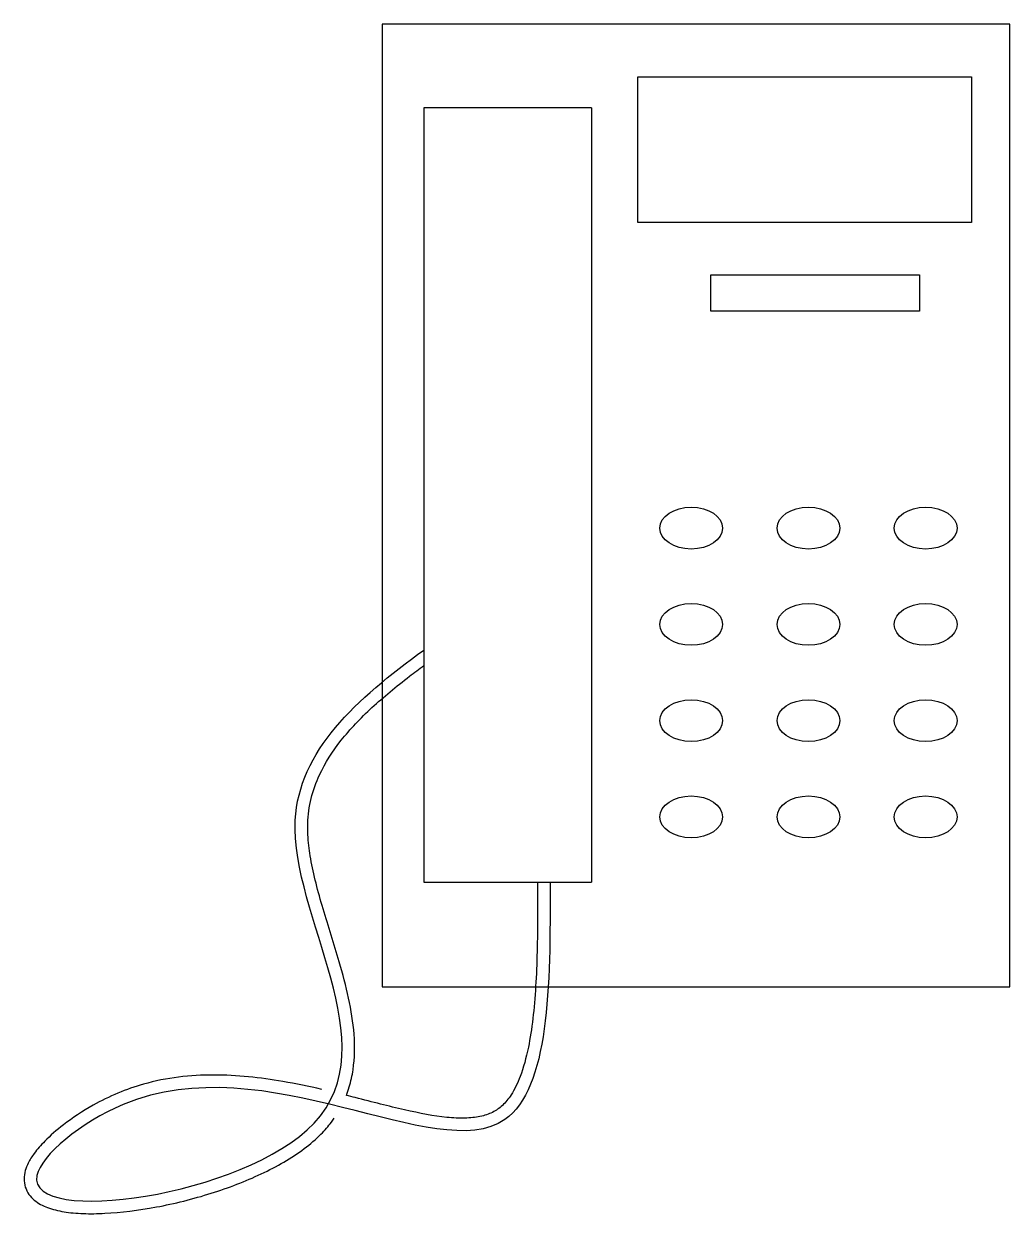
# Model space of a CAD drawing. Extents: x 5417 to 5652, y 2806 to 3093.
import ezdxf

# ---------------------------------------------------------------- set-up
doc = ezdxf.new("R2010")
doc.units = 0
doc.header["$MEASUREMENT"] = 0
doc.layers.get('0').update_dxf_attribs({"linetype": 'CONTINUOUS'})

msp = doc.modelspace()

# ---------------------------------------------------------------- linework, layer by layer
at = {"color": 2}
for p, q in [((5652.1, 3093.19), (5502.1, 3093.19)), ((5502.1, 3093.19), (5502.1, 2863.19)), ((5652.1, 2863.19), (5652.1, 3093.19)), ((5552.1, 3073.19), (5512.1, 3073.19)), ((5512.1, 3073.19), (5512.1, 2888.19)), ((5552.1, 3073.19), (5552.1, 2888.19)), ((5512.1, 2888.19), (5552.1, 2888.19)), ((5502.1, 2863.19), (5652.1, 2863.19))]:
    msp.add_line(p, q, dxfattribs=at)
for points in [[(5563.17, 3080.62), (5642.95, 3080.62), (5642.95, 3045.75), (5563.17, 3045.75)], [(5580.62, 3033.3), (5630.48, 3033.3), (5630.48, 3024.58), (5580.62, 3024.58)]]:
    msp.add_lwpolyline(points, close=True, dxfattribs=at)
for centre in [(5575.96, 2972.76), (5603.96, 2972.76), (5631.96, 2972.76), (5575.96, 2949.76), (5603.96, 2949.76), (5631.96, 2949.76), (5575.96, 2926.76), (5603.96, 2926.76), (5631.96, 2926.76), (5575.96, 2903.76), (5603.96, 2903.76), (5631.96, 2903.76)]:
    msp.add_ellipse(centre, major_axis=(7.5, 0), ratio=0.666667, dxfattribs=at)
for points, knots in [([(5542.22, 2888.19), (5542.39, 2862.98), (5541.24, 2801.22), (5462.81, 2857.97), (5396.55, 2802.91), (5525.41, 2820.92), (5463.27, 2902.25), (5495.89, 2931.96), (5512.1, 2943.63)], [3.822924, 3.822924, 3.822924, 3.822924, 62.580832, 153.875003, 180.546165, 247.900187, 320.414317, 372.846784, 372.846784, 372.846784, 372.846784]), ([(5493.57, 2837.23), (5493.83, 2837.9), (5494.06, 2838.57), (5494.67, 2840.6), (5494.97, 2841.98), (5495.59, 2846.16), (5495.63, 2848.99), (5495.2, 2854.7), (5494.73, 2857.58), (5493.49, 2863.36), (5492.71, 2866.25), (5490.63, 2873.4), (5489.25, 2877.65), (5486.79, 2885.93), (5485.71, 2889.97), (5484.75, 2895.5), (5484.53, 2897.17), (5484.34, 2899.95), (5484.31, 2901.08), (5484.37, 2903.21), (5484.45, 2904.22), (5484.73, 2906.22), (5484.92, 2907.2), (5485.63, 2910.1), (5486.31, 2911.98), (5488.48, 2916.65), (5490.23, 2919.39), (5494.46, 2924.73), (5496.94, 2927.33), (5502.44, 2932.42), (5505.47, 2934.9), (5509.79, 2938.22), (5510.94, 2939.07), (5512.1, 2939.92)], [257.148518, 257.148518, 257.148518, 257.148518, 259.137402, 259.137402, 263.115168, 263.115168, 271.080216, 271.080216, 279.045263, 279.045263, 287.01031, 287.01031, 298.799011, 298.799011, 310.587713, 310.587713, 315.8857, 315.8857, 319.688464, 319.688464, 323.281249, 323.281249, 326.874034, 326.874034, 334.059603, 334.059603, 345.062608, 345.062608, 356.065614, 356.065614, 367.06862, 367.06862, 370.92396, 370.92396, 370.92396, 370.92396]), ([(5539.22, 2888.19), (5539.24, 2885.56), (5539.25, 2882.95), (5539.23, 2874.43), (5539.12, 2868.66), (5538.47, 2857.95), (5537.92, 2853), (5536.52, 2846.15), (5535.88, 2843.81), (5534.46, 2840.08), (5533.73, 2838.6), (5532.28, 2836.36), (5531.59, 2835.52), (5530.11, 2834.14), (5529.33, 2833.61), (5527.57, 2832.74), (5526.59, 2832.41), (5524.4, 2831.95), (5523.18, 2831.82), (5520.53, 2831.75), (5519.09, 2831.82), (5514.52, 2832.28), (5511.11, 2832.94), (5503.76, 2834.62), (5499.81, 2835.65), (5494.99, 2836.88), (5494.28, 2837.06), (5493.57, 2837.23)], [3.807739, 3.807739, 3.807739, 3.807739, 9.944994, 9.944994, 24.089287, 24.089287, 38.23358, 38.23358, 46.796238, 46.796238, 53.959378, 53.959378, 59.758328, 59.758328, 65.557279, 65.557279, 71.356229, 71.356229, 77.155179, 77.155179, 82.95413, 82.95413, 94.518516, 94.518516, 106.082902, 106.082902, 108.037739, 108.037739, 108.037739, 108.037739]), ([(5487.67, 2838.66), (5484.64, 2839.35), (5481.53, 2840.01), (5473, 2841.48), (5467.47, 2842.1), (5456.31, 2842.09), (5450.66, 2841.47), (5443.04, 2839.33), (5441, 2838.62), (5436.96, 2836.92), (5434.97, 2835.94), (5430.52, 2833.44), (5428.12, 2831.85), (5424.33, 2828.92), (5422.83, 2827.61), (5420.58, 2825.33), (5419.74, 2824.36), (5418.45, 2822.62), (5417.96, 2821.84), (5417.27, 2820.46), (5417.03, 2819.87), (5416.68, 2818.62), (5416.58, 2817.96), (5416.57, 2816.63), (5416.67, 2815.96), (5417.07, 2814.7), (5417.37, 2814.1), (5418.11, 2813.06), (5418.54, 2812.6), (5419.48, 2811.81), (5419.99, 2811.48), (5421.05, 2810.89), (5421.61, 2810.64), (5423.4, 2809.98), (5424.71, 2809.66), (5427.55, 2809.2), (5429.08, 2809.06), (5432.34, 2808.94), (5434.07, 2808.96), (5439.69, 2809.24), (5443.86, 2809.76), (5452.49, 2811.37), (5456.94, 2812.48), (5465.43, 2815.15), (5469.47, 2816.69), (5476.99, 2820.24), (5480.48, 2822.25), (5484.95, 2825.61), (5486.28, 2826.75), (5488.41, 2828.89), (5489.25, 2829.85), (5490.23, 2831.15), (5490.45, 2831.46), (5490.67, 2831.77)], [113.364308, 113.364308, 113.364308, 113.364308, 121.440946, 121.440946, 135.171197, 135.171197, 148.901447, 148.901447, 153.954929, 153.954929, 159.008411, 159.008411, 165.75736, 165.75736, 170.94221, 170.94221, 174.741106, 174.741106, 177.716602, 177.716602, 179.883273, 179.883273, 182.049944, 182.049944, 184.216616, 184.216616, 186.383287, 186.383287, 188.549958, 188.549958, 190.716629, 190.716629, 192.883301, 192.883301, 197.354072, 197.354072, 201.824844, 201.824844, 206.295615, 206.295615, 215.732154, 215.732154, 225.168692, 225.168692, 234.083368, 234.083368, 242.998044, 242.998044, 247.262428, 247.262428, 250.511838, 250.511838, 251.519389, 251.519389, 251.519389, 251.519389])]:
    msp.add_open_spline(points, degree=3, knots=knots, dxfattribs=at)

doc.saveas('drawing.dxf')
